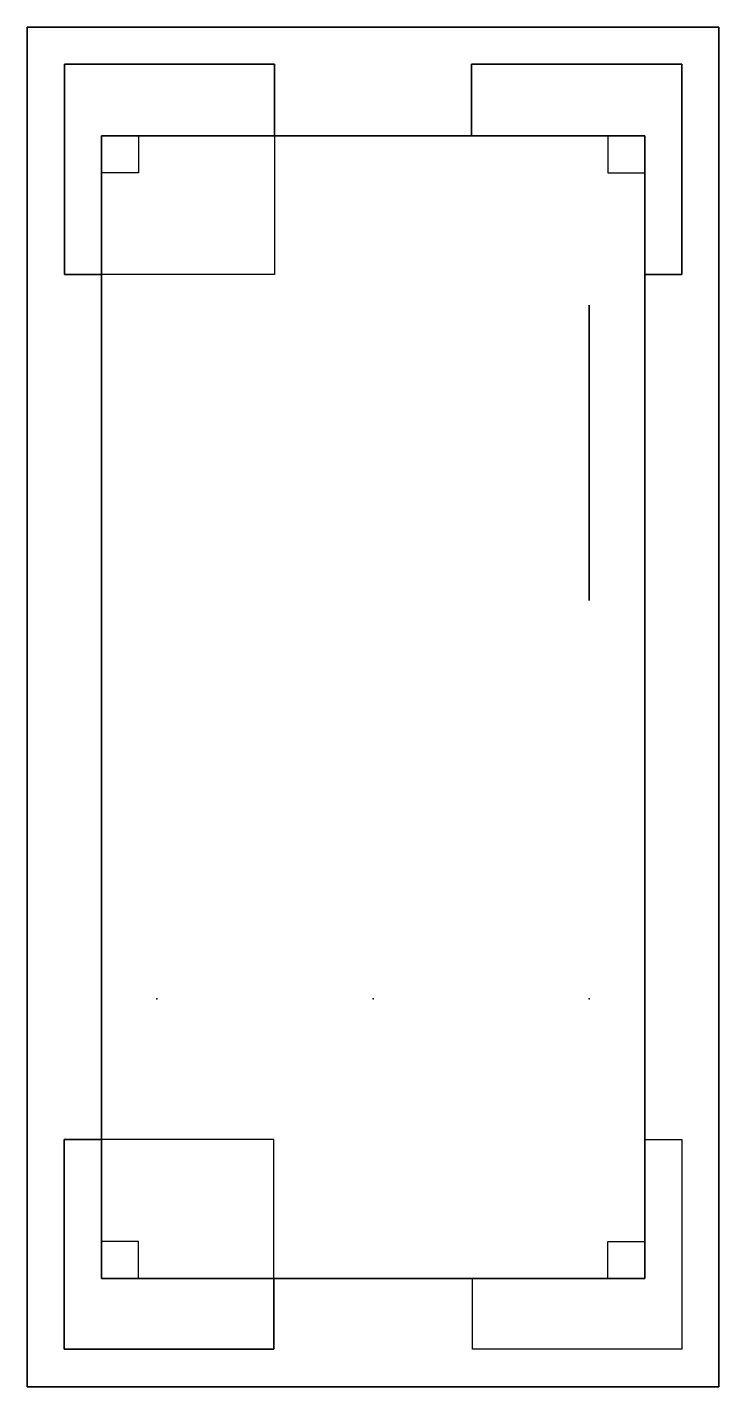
# Model space of a CAD drawing. Header units: centimetres. Extents: x -2.8 to 2.8, y -3.1 to 7.9.
import ezdxf

# ---------------------------------------------------------------- set-up
doc = ezdxf.new("R2010")
doc.units = ezdxf.units.CM
doc.header["$MEASUREMENT"] = 0
for name, color, linetype in [('no_mirror_no_tube_lens v8_Sketch1', 7, 'Continuous'), ('no_mirror_no_tube_lens v8_Sketch11', 7, 'Continuous'), ('no_mirror_no_tube_lens v8_Sketch12', 7, 'Continuous'), ('no_mirror_no_tube_lens v8_Sketch13', 7, 'Continuous'), ('no_mirror_no_tube_lens v8_Sketch14', 7, 'Continuous'), ('no_mirror_no_tube_lens v8_Sketch15', 7, 'Continuous'), ('no_mirror_no_tube_lens v8_Sketch16', 7, 'Continuous'), ('no_mirror_no_tube_lens v8_Sketch2', 7, 'Continuous'), ('no_mirror_no_tube_lens v8_Sketch4', 7, 'Continuous'), ('no_mirror_no_tube_lens v8_Sketch7', 7, 'Continuous'), ('no_mirror_no_tube_lens v8_Sketch8', 7, 'Continuous')]:
    doc.layers.add(name, color=color, linetype=linetype)

msp = doc.modelspace()

# ---------------------------------------------------------------- linework, layer by layer
at = {"layer": 'no_mirror_no_tube_lens v8_Sketch1'}
msp.add_point((0, 0), dxfattribs=at)
at = {"layer": 'no_mirror_no_tube_lens v8_Sketch11'}
for p, q in [((-2.8, 7.865, -15.91), (2.799, 7.865, -15.91)), ((-2.8, -3.14, -15.91), (-2.8, 7.865, -15.91)), ((2.799, 7.865, -15.91), (2.799, -3.14, -15.91)), ((-2.499, 7.566, -15.91), (-0.798, 7.566, -15.91)), ((-2.499, 5.864, -15.91), (-2.499, 7.566, -15.91)), ((-0.798, 7.566, -15.91), (-0.798, 5.864, -15.91)), ((2.201, 6.987, -15.91), (-2.198, 6.987, -15.91)), ((-2.198, 6.987, -15.91), (-2.198, -2.263, -15.91)), ((2.201, -2.263, -15.91), (2.201, 6.987, -15.91)), ((-0.798, 5.864, -15.91), (-2.499, 5.864, -15.91)), ((-2.198, -2.263, -15.91), (2.201, -2.263, -15.91)), ((2.799, -3.14, -15.91), (-2.8, -3.14, -15.91))]:
    msp.add_line(p, q, dxfattribs=at)
msp.add_point((0, 0, -15.91), dxfattribs=at)
at = {"layer": 'no_mirror_no_tube_lens v8_Sketch12'}
for p, q in [((-2.8, -3.14, -15.91), (-2.8, 7.865, -15.91)), ((-2.8, 7.865, -15.91), (2.799, 7.865, -15.91)), ((2.799, 7.865, -15.91), (2.799, -3.14, -15.91)), ((-0.798, 7.566, -15.91), (-2.499, 7.566, -15.91)), ((-2.499, 7.566, -15.91), (-2.499, 5.864, -15.91)), ((-0.798, 6.987, -15.91), (-0.798, 7.566, -15.91)), ((2.499, 7.566, -15.91), (0.798, 7.566, -15.91)), ((0.798, 7.566, -15.91), (0.798, 6.987, -15.91)), ((2.499, 5.864, -15.91), (2.499, 7.566, -15.91)), ((0.798, 6.987, -15.91), (-0.798, 6.987, -15.91)), ((-2.499, 5.864, -15.91), (-2.198, 5.864, -15.91)), ((-2.198, 5.864, -15.91), (-2.198, -2.263, -15.91)), ((2.201, 5.864, -15.91), (2.499, 5.864, -15.91)), ((2.201, -2.263, -15.91), (2.201, 5.864, -15.91)), ((-2.5, -1.137, -15.91), (-2.5, -2.836, -15.91)), ((-0.804, -1.137, -15.91), (-2.5, -1.137, -15.91)), ((-0.804, -2.836, -15.91), (-0.804, -1.137, -15.91)), ((-2.198, -2.263, -15.91), (2.201, -2.263, -15.91)), ((-2.5, -2.836, -15.91), (-0.804, -2.836, -15.91)), ((2.799, -3.14, -15.91), (-2.8, -3.14, -15.91))]:
    msp.add_line(p, q, dxfattribs=at)
msp.add_point((0, 0, -15.91), dxfattribs=at)
at = {"layer": 'no_mirror_no_tube_lens v8_Sketch13'}
for p, q in [((-2.5, -2.836, -11.91), (-2.5, -1.137, -11.91)), ((-2.5, -1.137, -11.91), (-2.198, -1.137, -11.91)), ((-2.198, -1.137, -11.91), (-2.198, -2.263, -11.91)), ((-2.198, -1.963, -11.91), (-2.198, -2.263, -11.91)), ((-1.898, -1.963, -11.91), (-2.198, -1.963, -11.91)), ((-1.898, -2.263, -11.91), (-1.898, -1.963, -11.91)), ((-2.198, -2.263, -11.91), (-1.898, -2.263, -11.91)), ((-2.198, -2.263, -11.91), (-0.804, -2.263, -11.91)), ((-0.804, -2.263, -11.91), (-0.804, -2.836, -11.91)), ((-0.804, -2.836, -11.91), (-2.5, -2.836, -11.91))]:
    msp.add_line(p, q, dxfattribs=at)
msp.add_point((0, 0, -11.91), dxfattribs=at)
at = {"layer": 'no_mirror_no_tube_lens v8_Sketch14'}
for p, q in [((2.201, -1.137, -11.91), (2.5, -1.137, -11.91)), ((2.201, -2.263, -11.91), (2.201, -1.137, -11.91)), ((2.5, -1.137, -11.91), (2.5, -2.836, -11.91)), ((1.901, -1.963, -11.91), (2.201, -1.963, -11.91)), ((1.901, -2.263, -11.91), (1.901, -1.963, -11.91)), ((2.201, -1.963, -11.91), (2.201, -2.263, -11.91)), ((0.804, -2.836, -11.91), (0.804, -2.263, -11.91)), ((0.804, -2.263, -11.91), (2.201, -2.263, -11.91)), ((2.201, -2.263, -11.91), (1.901, -2.263, -11.91)), ((2.5, -2.836, -11.91), (0.804, -2.836, -11.91))]:
    msp.add_line(p, q, dxfattribs=at)
msp.add_point((0, 0, -11.91), dxfattribs=at)
at = {"layer": 'no_mirror_no_tube_lens v8_Sketch15'}
for p, q in [((-2.499, 5.864, -11.91), (-2.499, 7.566, -11.91)), ((-2.499, 7.566, -11.91), (-0.798, 7.566, -11.91)), ((-0.798, 7.566, -11.91), (-0.798, 6.987, -11.91)), ((-2.198, 6.987, -11.91), (-1.898, 6.987, -11.91)), ((-2.198, 6.687, -11.91), (-2.198, 6.987, -11.91)), ((-2.198, 6.987, -11.91), (-2.198, 5.864, -11.91)), ((-0.798, 6.987, -11.91), (-2.198, 6.987, -11.91)), ((-1.898, 6.987, -11.91), (-1.898, 6.687, -11.91)), ((-1.898, 6.687, -11.91), (-2.198, 6.687, -11.91)), ((-2.198, 5.864, -11.91), (-2.499, 5.864, -11.91))]:
    msp.add_line(p, q, dxfattribs=at)
msp.add_point((0, 0, -11.91), dxfattribs=at)
at = {"layer": 'no_mirror_no_tube_lens v8_Sketch16'}
for p, q in [((0.798, 6.987, -11.91), (0.798, 7.566, -11.91)), ((0.798, 7.566, -11.91), (2.499, 7.566, -11.91)), ((2.499, 7.566, -11.91), (2.499, 5.864, -11.91)), ((2.201, 6.987, -11.91), (0.798, 6.987, -11.91)), ((2.201, 6.987, -11.91), (1.901, 6.987, -11.91)), ((1.901, 6.987, -11.91), (1.901, 6.687, -11.91)), ((2.201, 6.687, -11.91), (2.201, 6.987, -11.91)), ((2.201, 5.864, -11.91), (2.201, 6.987, -11.91)), ((1.901, 6.687, -11.91), (2.201, 6.687, -11.91)), ((2.499, 5.864, -11.91), (2.201, 5.864, -11.91))]:
    msp.add_line(p, q, dxfattribs=at)
msp.add_point((0, 0, -11.91), dxfattribs=at)
at = {"layer": 'no_mirror_no_tube_lens v8_Sketch2'}
for p, q in [((-2.8, 7.865), (-2.8, -3.14)), ((2.799, 7.865), (-2.8, 7.865)), ((2.799, -3.14), (2.799, 7.865)), ((-2.8, -3.14), (2.799, -3.14))]:
    msp.add_line(p, q, dxfattribs=at)
msp.add_point((0, 0), dxfattribs=at)
at = {"layer": 'no_mirror_no_tube_lens v8_Sketch4'}
for p, q in [((-2.8, 7.865, -11.41), (-2.8, -3.14, -11.41)), ((2.799, 7.865, -11.41), (-2.8, 7.865, -11.41)), ((2.799, -3.14, -11.41), (2.799, 7.865, -11.41)), ((-2.198, 6.987, -11.41), (2.201, 6.987, -11.41)), ((-2.198, -2.263, -11.41), (-2.198, 6.987, -11.41)), ((2.201, 6.987, -11.41), (2.201, -2.263, -11.41)), ((2.201, -2.263, -11.41), (-2.198, -2.263, -11.41)), ((-2.8, -3.14, -11.41), (2.799, -3.14, -11.41))]:
    msp.add_line(p, q, dxfattribs=at)
msp.add_point((0, 0, -11.41), dxfattribs=at)
at = {"layer": 'no_mirror_no_tube_lens v8_Sketch7'}
for p, q in [((1.75, 3.226, -14.835), (1.75, 5.616, -14.835)), ((1.75, 5.616, -14.835), (1.75, 5.616, -13.2)), ((1.75, 5.616, -13.2), (1.75, 3.986, -13.2)), ((1.75, 3.986, -13.2), (1.75, 3.986, -12.91)), ((1.75, 3.986, -12.91), (1.75, 3.226, -12.91)), ((1.75, 3.226, -12.91), (1.75, 3.226, -14.835))]:
    msp.add_line(p, q, dxfattribs=at)
msp.add_point((1.75, 0), dxfattribs=at)
at = {"layer": 'no_mirror_no_tube_lens v8_Sketch8'}
msp.add_point((-1.75, 0), dxfattribs=at)

doc.saveas('drawing.dxf')
